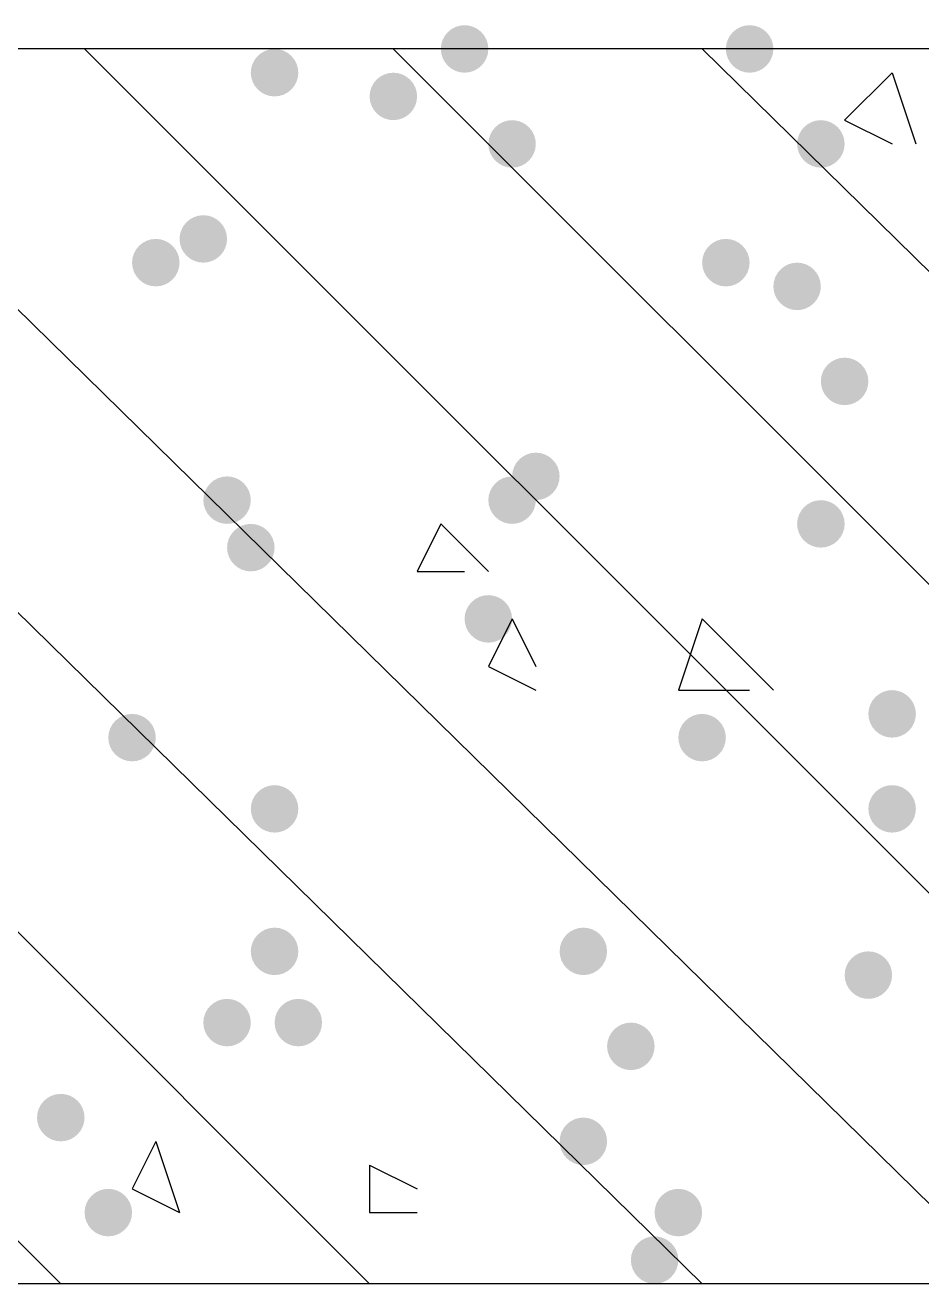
# Model space of a CAD drawing. Header units: inches. Extents: x 11 to 286, y 6 to 196.
# Drawn here: x 88.427 to 90.025, y 91.75 to 93.994 of the extents above; entities that cross this region are included whole.
import ezdxf

# ---------------------------------------------------------------- set-up
doc = ezdxf.new("R2010")
doc.units = ezdxf.units.IN
doc.header["$MEASUREMENT"] = 0
doc.layers.add('PDF_几何图形', color=7, linetype='Continuous')
doc.layers.add('PDF_实体填充', color=7, linetype='Continuous', true_color=0xffffff)

msp = doc.modelspace()

# ---------------------------------------------------------------- hatches: boundary and pattern name
at = {"layer": 'PDF_实体填充', "transparency": 33554559}
h = msp.add_hatch(color=7, dxfattribs=at)
edge = h.paths.add_edge_path(flags=0)
edge.add_spline(control_points=[(89.2528, 93.9518), (89.2528, 93.9285), (89.2337, 93.9094), (89.2104, 93.9094)], knot_values=[0, 0, 0, 0, 1, 1, 1, 1], degree=3, periodic=0)
edge.add_spline(control_points=[(89.2104, 93.9094), (89.1872, 93.9094), (89.1681, 93.9285), (89.1681, 93.9518)], knot_values=[0, 0, 0, 0, 1, 1, 1, 1], degree=3, periodic=0)
edge.add_line((89.1681, 93.9518), (89.1681, 93.9518))
edge.add_spline(control_points=[(89.1681, 93.9518), (89.1681, 93.9751), (89.1872, 93.9941), (89.2104, 93.9941)], knot_values=[0, 0, 0, 0, 1, 1, 1, 1], degree=3, periodic=0)
edge.add_spline(control_points=[(89.2104, 93.9941), (89.2337, 93.9941), (89.2528, 93.9751), (89.2528, 93.9518)], knot_values=[0, 0, 0, 0, 1, 1, 1, 1], degree=3, periodic=0)
edge.add_line((89.2528, 93.9518), (89.2528, 93.9518))
edge.add_line((89.2528, 93.9518), (89.2528, 93.9518))
h = msp.add_hatch(color=7, dxfattribs=at)
edge = h.paths.add_edge_path(flags=0)
edge.add_spline(control_points=[(89.7608, 93.9518), (89.7608, 93.9285), (89.7417, 93.9094), (89.7184, 93.9094)], knot_values=[0, 0, 0, 0, 1, 1, 1, 1], degree=3, periodic=0)
edge.add_spline(control_points=[(89.7184, 93.9094), (89.6952, 93.9094), (89.6761, 93.9285), (89.6761, 93.9518)], knot_values=[0, 0, 0, 0, 1, 1, 1, 1], degree=3, periodic=0)
edge.add_line((89.6761, 93.9518), (89.6761, 93.9518))
edge.add_spline(control_points=[(89.6761, 93.9518), (89.6761, 93.9751), (89.6952, 93.9941), (89.7184, 93.9941)], knot_values=[0, 0, 0, 0, 1, 1, 1, 1], degree=3, periodic=0)
edge.add_spline(control_points=[(89.7184, 93.9941), (89.7417, 93.9941), (89.7608, 93.9751), (89.7608, 93.9518)], knot_values=[0, 0, 0, 0, 1, 1, 1, 1], degree=3, periodic=0)
edge.add_line((89.7608, 93.9518), (89.7608, 93.9518))
edge.add_line((89.7608, 93.9518), (89.7608, 93.9518))
h = msp.add_hatch(color=7, dxfattribs=at)
edge = h.paths.add_edge_path(flags=0)
edge.add_spline(control_points=[(88.9141, 93.9094), (88.9141, 93.8862), (88.8951, 93.8671), (88.8718, 93.8671)], knot_values=[0, 0, 0, 0, 1, 1, 1, 1], degree=3, periodic=0)
edge.add_spline(control_points=[(88.8718, 93.8671), (88.8485, 93.8671), (88.8294, 93.8862), (88.8294, 93.9094)], knot_values=[0, 0, 0, 0, 1, 1, 1, 1], degree=3, periodic=0)
edge.add_line((88.8294, 93.9094), (88.8294, 93.9094))
edge.add_spline(control_points=[(88.8294, 93.9094), (88.8294, 93.9327), (88.8485, 93.9518), (88.8718, 93.9518)], knot_values=[0, 0, 0, 0, 1, 1, 1, 1], degree=3, periodic=0)
edge.add_spline(control_points=[(88.8718, 93.9518), (88.8951, 93.9518), (88.9141, 93.9327), (88.9141, 93.9094)], knot_values=[0, 0, 0, 0, 1, 1, 1, 1], degree=3, periodic=0)
edge.add_line((88.9141, 93.9094), (88.9141, 93.9094))
edge.add_line((88.9141, 93.9094), (88.9141, 93.9094))
h = msp.add_hatch(color=7, dxfattribs=at)
edge = h.paths.add_edge_path(flags=0)
edge.add_spline(control_points=[(89.1258, 93.8671), (89.1258, 93.8438), (89.1067, 93.8248), (89.0834, 93.8248)], knot_values=[0, 0, 0, 0, 1, 1, 1, 1], degree=3, periodic=0)
edge.add_spline(control_points=[(89.0834, 93.8248), (89.0602, 93.8248), (89.0411, 93.8438), (89.0411, 93.8671)], knot_values=[0, 0, 0, 0, 1, 1, 1, 1], degree=3, periodic=0)
edge.add_line((89.0411, 93.8671), (89.0411, 93.8671))
edge.add_spline(control_points=[(89.0411, 93.8671), (89.0411, 93.8904), (89.0602, 93.9094), (89.0834, 93.9094)], knot_values=[0, 0, 0, 0, 1, 1, 1, 1], degree=3, periodic=0)
edge.add_spline(control_points=[(89.0834, 93.9094), (89.1067, 93.9094), (89.1258, 93.8904), (89.1258, 93.8671)], knot_values=[0, 0, 0, 0, 1, 1, 1, 1], degree=3, periodic=0)
edge.add_line((89.1258, 93.8671), (89.1258, 93.8671))
edge.add_line((89.1258, 93.8671), (89.1258, 93.8671))
h = msp.add_hatch(color=7, dxfattribs=at)
edge = h.paths.add_edge_path(flags=0)
edge.add_spline(control_points=[(89.3374, 93.7824), (89.3374, 93.7592), (89.3184, 93.7401), (89.2951, 93.7401)], knot_values=[0, 0, 0, 0, 1, 1, 1, 1], degree=3, periodic=0)
edge.add_spline(control_points=[(89.2951, 93.7401), (89.2718, 93.7401), (89.2528, 93.7592), (89.2528, 93.7824)], knot_values=[0, 0, 0, 0, 1, 1, 1, 1], degree=3, periodic=0)
edge.add_line((89.2528, 93.7824), (89.2528, 93.7824))
edge.add_spline(control_points=[(89.2528, 93.7824), (89.2528, 93.8057), (89.2718, 93.8248), (89.2951, 93.8248)], knot_values=[0, 0, 0, 0, 1, 1, 1, 1], degree=3, periodic=0)
edge.add_spline(control_points=[(89.2951, 93.8248), (89.3184, 93.8248), (89.3374, 93.8057), (89.3374, 93.7824)], knot_values=[0, 0, 0, 0, 1, 1, 1, 1], degree=3, periodic=0)
edge.add_line((89.3374, 93.7824), (89.3374, 93.7824))
edge.add_line((89.3374, 93.7824), (89.3374, 93.7824))
h = msp.add_hatch(color=7, dxfattribs=at)
edge = h.paths.add_edge_path(flags=0)
edge.add_spline(control_points=[(89.8878, 93.7824), (89.8878, 93.7592), (89.8687, 93.7401), (89.8454, 93.7401)], knot_values=[0, 0, 0, 0, 1, 1, 1, 1], degree=3, periodic=0)
edge.add_spline(control_points=[(89.8454, 93.7401), (89.8222, 93.7401), (89.8031, 93.7592), (89.8031, 93.7824)], knot_values=[0, 0, 0, 0, 1, 1, 1, 1], degree=3, periodic=0)
edge.add_line((89.8031, 93.7824), (89.8031, 93.7824))
edge.add_spline(control_points=[(89.8031, 93.7824), (89.8031, 93.8057), (89.8222, 93.8248), (89.8454, 93.8248)], knot_values=[0, 0, 0, 0, 1, 1, 1, 1], degree=3, periodic=0)
edge.add_spline(control_points=[(89.8454, 93.8248), (89.8687, 93.8248), (89.8878, 93.8057), (89.8878, 93.7824)], knot_values=[0, 0, 0, 0, 1, 1, 1, 1], degree=3, periodic=0)
edge.add_line((89.8878, 93.7824), (89.8878, 93.7824))
edge.add_line((89.8878, 93.7824), (89.8878, 93.7824))
h = msp.add_hatch(color=7, dxfattribs=at)
edge = h.paths.add_edge_path(flags=0)
edge.add_spline(control_points=[(88.7871, 93.6131), (88.7871, 93.5898), (88.7681, 93.5708), (88.7448, 93.5708)], knot_values=[0, 0, 0, 0, 1, 1, 1, 1], degree=3, periodic=0)
edge.add_spline(control_points=[(88.7448, 93.5708), (88.7215, 93.5708), (88.7024, 93.5898), (88.7024, 93.6131)], knot_values=[0, 0, 0, 0, 1, 1, 1, 1], degree=3, periodic=0)
edge.add_line((88.7024, 93.6131), (88.7024, 93.6131))
edge.add_spline(control_points=[(88.7024, 93.6131), (88.7024, 93.6364), (88.7215, 93.6554), (88.7448, 93.6554)], knot_values=[0, 0, 0, 0, 1, 1, 1, 1], degree=3, periodic=0)
edge.add_spline(control_points=[(88.7448, 93.6554), (88.7681, 93.6554), (88.7871, 93.6364), (88.7871, 93.6131)], knot_values=[0, 0, 0, 0, 1, 1, 1, 1], degree=3, periodic=0)
edge.add_line((88.7871, 93.6131), (88.7871, 93.6131))
edge.add_line((88.7871, 93.6131), (88.7871, 93.6131))
h = msp.add_hatch(color=7, dxfattribs=at)
edge = h.paths.add_edge_path(flags=0)
edge.add_spline(control_points=[(88.7024, 93.5708), (88.7024, 93.5475), (88.6834, 93.5284), (88.6601, 93.5284)], knot_values=[0, 0, 0, 0, 1, 1, 1, 1], degree=3, periodic=0)
edge.add_spline(control_points=[(88.6601, 93.5284), (88.6368, 93.5284), (88.6178, 93.5475), (88.6178, 93.5708)], knot_values=[0, 0, 0, 0, 1, 1, 1, 1], degree=3, periodic=0)
edge.add_line((88.6178, 93.5708), (88.6178, 93.5708))
edge.add_spline(control_points=[(88.6178, 93.5708), (88.6178, 93.5941), (88.6368, 93.6131), (88.6601, 93.6131)], knot_values=[0, 0, 0, 0, 1, 1, 1, 1], degree=3, periodic=0)
edge.add_spline(control_points=[(88.6601, 93.6131), (88.6834, 93.6131), (88.7024, 93.5941), (88.7024, 93.5708)], knot_values=[0, 0, 0, 0, 1, 1, 1, 1], degree=3, periodic=0)
edge.add_line((88.7024, 93.5708), (88.7024, 93.5708))
edge.add_line((88.7024, 93.5708), (88.7024, 93.5708))
h = msp.add_hatch(color=7, dxfattribs=at)
edge = h.paths.add_edge_path(flags=0)
edge.add_spline(control_points=[(89.7184, 93.5708), (89.7184, 93.5475), (89.6994, 93.5284), (89.6761, 93.5284)], knot_values=[0, 0, 0, 0, 1, 1, 1, 1], degree=3, periodic=0)
edge.add_spline(control_points=[(89.6761, 93.5284), (89.6528, 93.5284), (89.6338, 93.5475), (89.6338, 93.5708)], knot_values=[0, 0, 0, 0, 1, 1, 1, 1], degree=3, periodic=0)
edge.add_line((89.6338, 93.5708), (89.6338, 93.5708))
edge.add_spline(control_points=[(89.6338, 93.5708), (89.6338, 93.5941), (89.6528, 93.6131), (89.6761, 93.6131)], knot_values=[0, 0, 0, 0, 1, 1, 1, 1], degree=3, periodic=0)
edge.add_spline(control_points=[(89.6761, 93.6131), (89.6994, 93.6131), (89.7184, 93.5941), (89.7184, 93.5708)], knot_values=[0, 0, 0, 0, 1, 1, 1, 1], degree=3, periodic=0)
edge.add_line((89.7184, 93.5708), (89.7184, 93.5708))
edge.add_line((89.7184, 93.5708), (89.7184, 93.5708))
h = msp.add_hatch(color=7, dxfattribs=at)
edge = h.paths.add_edge_path(flags=0)
edge.add_spline(control_points=[(89.8454, 93.5284), (89.8454, 93.5052), (89.8264, 93.4861), (89.8031, 93.4861)], knot_values=[0, 0, 0, 0, 1, 1, 1, 1], degree=3, periodic=0)
edge.add_spline(control_points=[(89.8031, 93.4861), (89.7798, 93.4861), (89.7608, 93.5052), (89.7608, 93.5284)], knot_values=[0, 0, 0, 0, 1, 1, 1, 1], degree=3, periodic=0)
edge.add_line((89.7608, 93.5284), (89.7608, 93.5284))
edge.add_spline(control_points=[(89.7608, 93.5284), (89.7608, 93.5517), (89.7798, 93.5708), (89.8031, 93.5708)], knot_values=[0, 0, 0, 0, 1, 1, 1, 1], degree=3, periodic=0)
edge.add_spline(control_points=[(89.8031, 93.5708), (89.8264, 93.5708), (89.8454, 93.5517), (89.8454, 93.5284)], knot_values=[0, 0, 0, 0, 1, 1, 1, 1], degree=3, periodic=0)
edge.add_line((89.8454, 93.5284), (89.8454, 93.5284))
edge.add_line((89.8454, 93.5284), (89.8454, 93.5284))
h = msp.add_hatch(color=7, dxfattribs=at)
edge = h.paths.add_edge_path(flags=0)
edge.add_spline(control_points=[(89.9301, 93.3591), (89.9301, 93.3358), (89.9111, 93.3168), (89.8878, 93.3168)], knot_values=[0, 0, 0, 0, 1, 1, 1, 1], degree=3, periodic=0)
edge.add_spline(control_points=[(89.8878, 93.3168), (89.8645, 93.3168), (89.8454, 93.3358), (89.8454, 93.3591)], knot_values=[0, 0, 0, 0, 1, 1, 1, 1], degree=3, periodic=0)
edge.add_line((89.8454, 93.3591), (89.8454, 93.3591))
edge.add_spline(control_points=[(89.8454, 93.3591), (89.8454, 93.3824), (89.8645, 93.4014), (89.8878, 93.4014)], knot_values=[0, 0, 0, 0, 1, 1, 1, 1], degree=3, periodic=0)
edge.add_spline(control_points=[(89.8878, 93.4014), (89.9111, 93.4014), (89.9301, 93.3824), (89.9301, 93.3591)], knot_values=[0, 0, 0, 0, 1, 1, 1, 1], degree=3, periodic=0)
edge.add_line((89.9301, 93.3591), (89.9301, 93.3591))
edge.add_line((89.9301, 93.3591), (89.9301, 93.3591))
h = msp.add_hatch(color=7, dxfattribs=at)
edge = h.paths.add_edge_path(flags=0)
edge.add_spline(control_points=[(89.3798, 93.1898), (89.3798, 93.1665), (89.3607, 93.1474), (89.3374, 93.1474)], knot_values=[0, 0, 0, 0, 1, 1, 1, 1], degree=3, periodic=0)
edge.add_spline(control_points=[(89.3374, 93.1474), (89.3142, 93.1474), (89.2951, 93.1665), (89.2951, 93.1898)], knot_values=[0, 0, 0, 0, 1, 1, 1, 1], degree=3, periodic=0)
edge.add_line((89.2951, 93.1898), (89.2951, 93.1898))
edge.add_spline(control_points=[(89.2951, 93.1898), (89.2951, 93.2131), (89.3142, 93.2321), (89.3374, 93.2321)], knot_values=[0, 0, 0, 0, 1, 1, 1, 1], degree=3, periodic=0)
edge.add_spline(control_points=[(89.3374, 93.2321), (89.3607, 93.2321), (89.3798, 93.2131), (89.3798, 93.1898)], knot_values=[0, 0, 0, 0, 1, 1, 1, 1], degree=3, periodic=0)
edge.add_line((89.3798, 93.1898), (89.3798, 93.1898))
edge.add_line((89.3798, 93.1898), (89.3798, 93.1898))
h = msp.add_hatch(color=7, dxfattribs=at)
edge = h.paths.add_edge_path(flags=0)
edge.add_spline(control_points=[(88.8294, 93.1474), (88.8294, 93.1242), (88.8104, 93.1051), (88.7871, 93.1051)], knot_values=[0, 0, 0, 0, 1, 1, 1, 1], degree=3, periodic=0)
edge.add_spline(control_points=[(88.7871, 93.1051), (88.7638, 93.1051), (88.7448, 93.1242), (88.7448, 93.1474)], knot_values=[0, 0, 0, 0, 1, 1, 1, 1], degree=3, periodic=0)
edge.add_line((88.7448, 93.1474), (88.7448, 93.1474))
edge.add_spline(control_points=[(88.7448, 93.1474), (88.7448, 93.1707), (88.7638, 93.1898), (88.7871, 93.1898)], knot_values=[0, 0, 0, 0, 1, 1, 1, 1], degree=3, periodic=0)
edge.add_spline(control_points=[(88.7871, 93.1898), (88.8104, 93.1898), (88.8294, 93.1707), (88.8294, 93.1474)], knot_values=[0, 0, 0, 0, 1, 1, 1, 1], degree=3, periodic=0)
edge.add_line((88.8294, 93.1474), (88.8294, 93.1474))
edge.add_line((88.8294, 93.1474), (88.8294, 93.1474))
h = msp.add_hatch(color=7, dxfattribs=at)
edge = h.paths.add_edge_path(flags=0)
edge.add_spline(control_points=[(89.3374, 93.1474), (89.3374, 93.1242), (89.3184, 93.1051), (89.2951, 93.1051)], knot_values=[0, 0, 0, 0, 1, 1, 1, 1], degree=3, periodic=0)
edge.add_spline(control_points=[(89.2951, 93.1051), (89.2718, 93.1051), (89.2528, 93.1242), (89.2528, 93.1474)], knot_values=[0, 0, 0, 0, 1, 1, 1, 1], degree=3, periodic=0)
edge.add_line((89.2528, 93.1474), (89.2528, 93.1474))
edge.add_spline(control_points=[(89.2528, 93.1474), (89.2528, 93.1707), (89.2718, 93.1898), (89.2951, 93.1898)], knot_values=[0, 0, 0, 0, 1, 1, 1, 1], degree=3, periodic=0)
edge.add_spline(control_points=[(89.2951, 93.1898), (89.3184, 93.1898), (89.3374, 93.1707), (89.3374, 93.1474)], knot_values=[0, 0, 0, 0, 1, 1, 1, 1], degree=3, periodic=0)
edge.add_line((89.3374, 93.1474), (89.3374, 93.1474))
edge.add_line((89.3374, 93.1474), (89.3374, 93.1474))
h = msp.add_hatch(color=7, dxfattribs=at)
edge = h.paths.add_edge_path(flags=0)
edge.add_spline(control_points=[(89.8878, 93.1051), (89.8878, 93.0818), (89.8687, 93.0628), (89.8454, 93.0628)], knot_values=[0, 0, 0, 0, 1, 1, 1, 1], degree=3, periodic=0)
edge.add_spline(control_points=[(89.8454, 93.0628), (89.8222, 93.0628), (89.8031, 93.0818), (89.8031, 93.1051)], knot_values=[0, 0, 0, 0, 1, 1, 1, 1], degree=3, periodic=0)
edge.add_line((89.8031, 93.1051), (89.8031, 93.1051))
edge.add_spline(control_points=[(89.8031, 93.1051), (89.8031, 93.1284), (89.8222, 93.1474), (89.8454, 93.1474)], knot_values=[0, 0, 0, 0, 1, 1, 1, 1], degree=3, periodic=0)
edge.add_spline(control_points=[(89.8454, 93.1474), (89.8687, 93.1474), (89.8878, 93.1284), (89.8878, 93.1051)], knot_values=[0, 0, 0, 0, 1, 1, 1, 1], degree=3, periodic=0)
edge.add_line((89.8878, 93.1051), (89.8878, 93.1051))
edge.add_line((89.8878, 93.1051), (89.8878, 93.1051))
h = msp.add_hatch(color=7, dxfattribs=at)
edge = h.paths.add_edge_path(flags=0)
edge.add_spline(control_points=[(88.8718, 93.0628), (88.8718, 93.0395), (88.8527, 93.0204), (88.8294, 93.0204)], knot_values=[0, 0, 0, 0, 1, 1, 1, 1], degree=3, periodic=0)
edge.add_spline(control_points=[(88.8294, 93.0204), (88.8062, 93.0204), (88.7871, 93.0395), (88.7871, 93.0628)], knot_values=[0, 0, 0, 0, 1, 1, 1, 1], degree=3, periodic=0)
edge.add_line((88.7871, 93.0628), (88.7871, 93.0628))
edge.add_spline(control_points=[(88.7871, 93.0628), (88.7871, 93.0861), (88.8062, 93.1051), (88.8294, 93.1051)], knot_values=[0, 0, 0, 0, 1, 1, 1, 1], degree=3, periodic=0)
edge.add_spline(control_points=[(88.8294, 93.1051), (88.8527, 93.1051), (88.8718, 93.0861), (88.8718, 93.0628)], knot_values=[0, 0, 0, 0, 1, 1, 1, 1], degree=3, periodic=0)
edge.add_line((88.8718, 93.0628), (88.8718, 93.0628))
edge.add_line((88.8718, 93.0628), (88.8718, 93.0628))
h = msp.add_hatch(color=7, dxfattribs=at)
edge = h.paths.add_edge_path(flags=0)
edge.add_spline(control_points=[(89.2951, 92.9358), (89.2951, 92.9125), (89.2761, 92.8934), (89.2528, 92.8934)], knot_values=[0, 0, 0, 0, 1, 1, 1, 1], degree=3, periodic=0)
edge.add_spline(control_points=[(89.2528, 92.8934), (89.2295, 92.8934), (89.2104, 92.9125), (89.2104, 92.9358)], knot_values=[0, 0, 0, 0, 1, 1, 1, 1], degree=3, periodic=0)
edge.add_line((89.2104, 92.9358), (89.2104, 92.9358))
edge.add_spline(control_points=[(89.2104, 92.9358), (89.2104, 92.9591), (89.2295, 92.9781), (89.2528, 92.9781)], knot_values=[0, 0, 0, 0, 1, 1, 1, 1], degree=3, periodic=0)
edge.add_spline(control_points=[(89.2528, 92.9781), (89.2761, 92.9781), (89.2951, 92.9591), (89.2951, 92.9358)], knot_values=[0, 0, 0, 0, 1, 1, 1, 1], degree=3, periodic=0)
edge.add_line((89.2951, 92.9358), (89.2951, 92.9358))
edge.add_line((89.2951, 92.9358), (89.2951, 92.9358))
h = msp.add_hatch(color=7, dxfattribs=at)
edge = h.paths.add_edge_path(flags=0)
edge.add_spline(control_points=[(90.0148, 92.7664), (90.0148, 92.7432), (89.9957, 92.7241), (89.9724, 92.7241)], knot_values=[0, 0, 0, 0, 1, 1, 1, 1], degree=3, periodic=0)
edge.add_spline(control_points=[(89.9724, 92.7241), (89.9492, 92.7241), (89.9301, 92.7432), (89.9301, 92.7664)], knot_values=[0, 0, 0, 0, 1, 1, 1, 1], degree=3, periodic=0)
edge.add_line((89.9301, 92.7664), (89.9301, 92.7664))
edge.add_spline(control_points=[(89.9301, 92.7664), (89.9301, 92.7897), (89.9492, 92.8088), (89.9724, 92.8088)], knot_values=[0, 0, 0, 0, 1, 1, 1, 1], degree=3, periodic=0)
edge.add_spline(control_points=[(89.9724, 92.8088), (89.9957, 92.8088), (90.0148, 92.7897), (90.0148, 92.7664)], knot_values=[0, 0, 0, 0, 1, 1, 1, 1], degree=3, periodic=0)
edge.add_line((90.0148, 92.7664), (90.0148, 92.7664))
edge.add_line((90.0148, 92.7664), (90.0148, 92.7664))
h = msp.add_hatch(color=7, dxfattribs=at)
edge = h.paths.add_edge_path(flags=0)
edge.add_spline(control_points=[(88.6601, 92.7241), (88.6601, 92.7008), (88.6411, 92.6818), (88.6178, 92.6818)], knot_values=[0, 0, 0, 0, 1, 1, 1, 1], degree=3, periodic=0)
edge.add_spline(control_points=[(88.6178, 92.6818), (88.5945, 92.6818), (88.5754, 92.7008), (88.5754, 92.7241)], knot_values=[0, 0, 0, 0, 1, 1, 1, 1], degree=3, periodic=0)
edge.add_line((88.5754, 92.7241), (88.5754, 92.7241))
edge.add_spline(control_points=[(88.5754, 92.7241), (88.5754, 92.7474), (88.5945, 92.7664), (88.6178, 92.7664)], knot_values=[0, 0, 0, 0, 1, 1, 1, 1], degree=3, periodic=0)
edge.add_spline(control_points=[(88.6178, 92.7664), (88.6411, 92.7664), (88.6601, 92.7474), (88.6601, 92.7241)], knot_values=[0, 0, 0, 0, 1, 1, 1, 1], degree=3, periodic=0)
edge.add_line((88.6601, 92.7241), (88.6601, 92.7241))
edge.add_line((88.6601, 92.7241), (88.6601, 92.7241))
h = msp.add_hatch(color=7, dxfattribs=at)
edge = h.paths.add_edge_path(flags=0)
edge.add_spline(control_points=[(89.6761, 92.7241), (89.6761, 92.7008), (89.6571, 92.6818), (89.6338, 92.6818)], knot_values=[0, 0, 0, 0, 1, 1, 1, 1], degree=3, periodic=0)
edge.add_spline(control_points=[(89.6338, 92.6818), (89.6105, 92.6818), (89.5914, 92.7008), (89.5914, 92.7241)], knot_values=[0, 0, 0, 0, 1, 1, 1, 1], degree=3, periodic=0)
edge.add_line((89.5914, 92.7241), (89.5914, 92.7241))
edge.add_spline(control_points=[(89.5914, 92.7241), (89.5914, 92.7474), (89.6105, 92.7664), (89.6338, 92.7664)], knot_values=[0, 0, 0, 0, 1, 1, 1, 1], degree=3, periodic=0)
edge.add_spline(control_points=[(89.6338, 92.7664), (89.6571, 92.7664), (89.6761, 92.7474), (89.6761, 92.7241)], knot_values=[0, 0, 0, 0, 1, 1, 1, 1], degree=3, periodic=0)
edge.add_line((89.6761, 92.7241), (89.6761, 92.7241))
edge.add_line((89.6761, 92.7241), (89.6761, 92.7241))
h = msp.add_hatch(color=7, dxfattribs=at)
edge = h.paths.add_edge_path(flags=0)
edge.add_spline(control_points=[(88.9141, 92.5971), (88.9141, 92.5738), (88.8951, 92.5548), (88.8718, 92.5548)], knot_values=[0, 0, 0, 0, 1, 1, 1, 1], degree=3, periodic=0)
edge.add_spline(control_points=[(88.8718, 92.5548), (88.8485, 92.5548), (88.8294, 92.5738), (88.8294, 92.5971)], knot_values=[0, 0, 0, 0, 1, 1, 1, 1], degree=3, periodic=0)
edge.add_line((88.8294, 92.5971), (88.8294, 92.5971))
edge.add_spline(control_points=[(88.8294, 92.5971), (88.8294, 92.6204), (88.8485, 92.6394), (88.8718, 92.6394)], knot_values=[0, 0, 0, 0, 1, 1, 1, 1], degree=3, periodic=0)
edge.add_spline(control_points=[(88.8718, 92.6394), (88.8951, 92.6394), (88.9141, 92.6204), (88.9141, 92.5971)], knot_values=[0, 0, 0, 0, 1, 1, 1, 1], degree=3, periodic=0)
edge.add_line((88.9141, 92.5971), (88.9141, 92.5971))
edge.add_line((88.9141, 92.5971), (88.9141, 92.5971))
h = msp.add_hatch(color=7, dxfattribs=at)
edge = h.paths.add_edge_path(flags=0)
edge.add_spline(control_points=[(90.0148, 92.5971), (90.0148, 92.5738), (89.9957, 92.5548), (89.9724, 92.5548)], knot_values=[0, 0, 0, 0, 1, 1, 1, 1], degree=3, periodic=0)
edge.add_spline(control_points=[(89.9724, 92.5548), (89.9492, 92.5548), (89.9301, 92.5738), (89.9301, 92.5971)], knot_values=[0, 0, 0, 0, 1, 1, 1, 1], degree=3, periodic=0)
edge.add_line((89.9301, 92.5971), (89.9301, 92.5971))
edge.add_spline(control_points=[(89.9301, 92.5971), (89.9301, 92.6204), (89.9492, 92.6394), (89.9724, 92.6394)], knot_values=[0, 0, 0, 0, 1, 1, 1, 1], degree=3, periodic=0)
edge.add_spline(control_points=[(89.9724, 92.6394), (89.9957, 92.6394), (90.0148, 92.6204), (90.0148, 92.5971)], knot_values=[0, 0, 0, 0, 1, 1, 1, 1], degree=3, periodic=0)
edge.add_line((90.0148, 92.5971), (90.0148, 92.5971))
edge.add_line((90.0148, 92.5971), (90.0148, 92.5971))
h = msp.add_hatch(color=7, dxfattribs=at)
edge = h.paths.add_edge_path(flags=0)
edge.add_spline(control_points=[(88.9141, 92.3431), (88.9141, 92.3198), (88.8951, 92.3008), (88.8718, 92.3008)], knot_values=[0, 0, 0, 0, 1, 1, 1, 1], degree=3, periodic=0)
edge.add_spline(control_points=[(88.8718, 92.3008), (88.8485, 92.3008), (88.8294, 92.3198), (88.8294, 92.3431)], knot_values=[0, 0, 0, 0, 1, 1, 1, 1], degree=3, periodic=0)
edge.add_line((88.8294, 92.3431), (88.8294, 92.3431))
edge.add_spline(control_points=[(88.8294, 92.3431), (88.8294, 92.3664), (88.8485, 92.3854), (88.8718, 92.3854)], knot_values=[0, 0, 0, 0, 1, 1, 1, 1], degree=3, periodic=0)
edge.add_spline(control_points=[(88.8718, 92.3854), (88.8951, 92.3854), (88.9141, 92.3664), (88.9141, 92.3431)], knot_values=[0, 0, 0, 0, 1, 1, 1, 1], degree=3, periodic=0)
edge.add_line((88.9141, 92.3431), (88.9141, 92.3431))
edge.add_line((88.9141, 92.3431), (88.9141, 92.3431))
h = msp.add_hatch(color=7, dxfattribs=at)
edge = h.paths.add_edge_path(flags=0)
edge.add_spline(control_points=[(89.4644, 92.3431), (89.4644, 92.3198), (89.4454, 92.3008), (89.4221, 92.3008)], knot_values=[0, 0, 0, 0, 1, 1, 1, 1], degree=3, periodic=0)
edge.add_spline(control_points=[(89.4221, 92.3008), (89.3988, 92.3008), (89.3798, 92.3198), (89.3798, 92.3431)], knot_values=[0, 0, 0, 0, 1, 1, 1, 1], degree=3, periodic=0)
edge.add_line((89.3798, 92.3431), (89.3798, 92.3431))
edge.add_spline(control_points=[(89.3798, 92.3431), (89.3798, 92.3664), (89.3988, 92.3854), (89.4221, 92.3854)], knot_values=[0, 0, 0, 0, 1, 1, 1, 1], degree=3, periodic=0)
edge.add_spline(control_points=[(89.4221, 92.3854), (89.4454, 92.3854), (89.4644, 92.3664), (89.4644, 92.3431)], knot_values=[0, 0, 0, 0, 1, 1, 1, 1], degree=3, periodic=0)
edge.add_line((89.4644, 92.3431), (89.4644, 92.3431))
edge.add_line((89.4644, 92.3431), (89.4644, 92.3431))
h = msp.add_hatch(color=7, dxfattribs=at)
edge = h.paths.add_edge_path(flags=0)
edge.add_spline(control_points=[(89.9724, 92.3008), (89.9724, 92.2775), (89.9534, 92.2584), (89.9301, 92.2584)], knot_values=[0, 0, 0, 0, 1, 1, 1, 1], degree=3, periodic=0)
edge.add_spline(control_points=[(89.9301, 92.2584), (89.9068, 92.2584), (89.8878, 92.2775), (89.8878, 92.3008)], knot_values=[0, 0, 0, 0, 1, 1, 1, 1], degree=3, periodic=0)
edge.add_line((89.8878, 92.3008), (89.8878, 92.3008))
edge.add_spline(control_points=[(89.8878, 92.3008), (89.8878, 92.3241), (89.9068, 92.3431), (89.9301, 92.3431)], knot_values=[0, 0, 0, 0, 1, 1, 1, 1], degree=3, periodic=0)
edge.add_spline(control_points=[(89.9301, 92.3431), (89.9534, 92.3431), (89.9724, 92.3241), (89.9724, 92.3008)], knot_values=[0, 0, 0, 0, 1, 1, 1, 1], degree=3, periodic=0)
edge.add_line((89.9724, 92.3008), (89.9724, 92.3008))
edge.add_line((89.9724, 92.3008), (89.9724, 92.3008))
h = msp.add_hatch(color=7, dxfattribs=at)
edge = h.paths.add_edge_path(flags=0)
edge.add_spline(control_points=[(88.8294, 92.2161), (88.8294, 92.1928), (88.8104, 92.1738), (88.7871, 92.1738)], knot_values=[0, 0, 0, 0, 1, 1, 1, 1], degree=3, periodic=0)
edge.add_spline(control_points=[(88.7871, 92.1738), (88.7638, 92.1738), (88.7448, 92.1928), (88.7448, 92.2161)], knot_values=[0, 0, 0, 0, 1, 1, 1, 1], degree=3, periodic=0)
edge.add_line((88.7448, 92.2161), (88.7448, 92.2161))
edge.add_spline(control_points=[(88.7448, 92.2161), (88.7448, 92.2394), (88.7638, 92.2584), (88.7871, 92.2584)], knot_values=[0, 0, 0, 0, 1, 1, 1, 1], degree=3, periodic=0)
edge.add_spline(control_points=[(88.7871, 92.2584), (88.8104, 92.2584), (88.8294, 92.2394), (88.8294, 92.2161)], knot_values=[0, 0, 0, 0, 1, 1, 1, 1], degree=3, periodic=0)
edge.add_line((88.8294, 92.2161), (88.8294, 92.2161))
edge.add_line((88.8294, 92.2161), (88.8294, 92.2161))
h = msp.add_hatch(color=7, dxfattribs=at)
edge = h.paths.add_edge_path(flags=0)
edge.add_spline(control_points=[(88.9564, 92.2161), (88.9564, 92.1928), (88.9374, 92.1738), (88.9141, 92.1738)], knot_values=[0, 0, 0, 0, 1, 1, 1, 1], degree=3, periodic=0)
edge.add_spline(control_points=[(88.9141, 92.1738), (88.8908, 92.1738), (88.8718, 92.1928), (88.8718, 92.2161)], knot_values=[0, 0, 0, 0, 1, 1, 1, 1], degree=3, periodic=0)
edge.add_line((88.8718, 92.2161), (88.8718, 92.2161))
edge.add_spline(control_points=[(88.8718, 92.2161), (88.8718, 92.2394), (88.8908, 92.2584), (88.9141, 92.2584)], knot_values=[0, 0, 0, 0, 1, 1, 1, 1], degree=3, periodic=0)
edge.add_spline(control_points=[(88.9141, 92.2584), (88.9374, 92.2584), (88.9564, 92.2394), (88.9564, 92.2161)], knot_values=[0, 0, 0, 0, 1, 1, 1, 1], degree=3, periodic=0)
edge.add_line((88.9564, 92.2161), (88.9564, 92.2161))
edge.add_line((88.9564, 92.2161), (88.9564, 92.2161))
h = msp.add_hatch(color=7, dxfattribs=at)
edge = h.paths.add_edge_path(flags=0)
edge.add_spline(control_points=[(89.5491, 92.1738), (89.5491, 92.1505), (89.5301, 92.1314), (89.5068, 92.1314)], knot_values=[0, 0, 0, 0, 1, 1, 1, 1], degree=3, periodic=0)
edge.add_spline(control_points=[(89.5068, 92.1314), (89.4835, 92.1314), (89.4644, 92.1505), (89.4644, 92.1738)], knot_values=[0, 0, 0, 0, 1, 1, 1, 1], degree=3, periodic=0)
edge.add_line((89.4644, 92.1738), (89.4644, 92.1738))
edge.add_spline(control_points=[(89.4644, 92.1738), (89.4644, 92.1971), (89.4835, 92.2161), (89.5068, 92.2161)], knot_values=[0, 0, 0, 0, 1, 1, 1, 1], degree=3, periodic=0)
edge.add_spline(control_points=[(89.5068, 92.2161), (89.5301, 92.2161), (89.5491, 92.1971), (89.5491, 92.1738)], knot_values=[0, 0, 0, 0, 1, 1, 1, 1], degree=3, periodic=0)
edge.add_line((89.5491, 92.1738), (89.5491, 92.1738))
edge.add_line((89.5491, 92.1738), (89.5491, 92.1738))
h = msp.add_hatch(color=7, dxfattribs=at)
edge = h.paths.add_edge_path(flags=0)
edge.add_spline(control_points=[(88.5331, 92.0468), (88.5331, 92.0235), (88.5141, 92.0044), (88.4908, 92.0044)], knot_values=[0, 0, 0, 0, 1, 1, 1, 1], degree=3, periodic=0)
edge.add_spline(control_points=[(88.4908, 92.0044), (88.4675, 92.0044), (88.4484, 92.0235), (88.4484, 92.0468)], knot_values=[0, 0, 0, 0, 1, 1, 1, 1], degree=3, periodic=0)
edge.add_line((88.4484, 92.0468), (88.4484, 92.0468))
edge.add_spline(control_points=[(88.4484, 92.0468), (88.4484, 92.0701), (88.4675, 92.0891), (88.4908, 92.0891)], knot_values=[0, 0, 0, 0, 1, 1, 1, 1], degree=3, periodic=0)
edge.add_spline(control_points=[(88.4908, 92.0891), (88.5141, 92.0891), (88.5331, 92.0701), (88.5331, 92.0468)], knot_values=[0, 0, 0, 0, 1, 1, 1, 1], degree=3, periodic=0)
edge.add_line((88.5331, 92.0468), (88.5331, 92.0468))
edge.add_line((88.5331, 92.0468), (88.5331, 92.0468))
h = msp.add_hatch(color=7, dxfattribs=at)
edge = h.paths.add_edge_path(flags=0)
edge.add_spline(control_points=[(89.4644, 92.0044), (89.4644, 91.9812), (89.4454, 91.9621), (89.4221, 91.9621)], knot_values=[0, 0, 0, 0, 1, 1, 1, 1], degree=3, periodic=0)
edge.add_spline(control_points=[(89.4221, 91.9621), (89.3988, 91.9621), (89.3798, 91.9812), (89.3798, 92.0044)], knot_values=[0, 0, 0, 0, 1, 1, 1, 1], degree=3, periodic=0)
edge.add_line((89.3798, 92.0044), (89.3798, 92.0044))
edge.add_spline(control_points=[(89.3798, 92.0044), (89.3798, 92.0277), (89.3988, 92.0468), (89.4221, 92.0468)], knot_values=[0, 0, 0, 0, 1, 1, 1, 1], degree=3, periodic=0)
edge.add_spline(control_points=[(89.4221, 92.0468), (89.4454, 92.0468), (89.4644, 92.0277), (89.4644, 92.0044)], knot_values=[0, 0, 0, 0, 1, 1, 1, 1], degree=3, periodic=0)
edge.add_line((89.4644, 92.0044), (89.4644, 92.0044))
edge.add_line((89.4644, 92.0044), (89.4644, 92.0044))
h = msp.add_hatch(color=7, dxfattribs=at)
edge = h.paths.add_edge_path(flags=0)
edge.add_spline(control_points=[(88.6178, 91.8774), (88.6178, 91.8542), (88.5987, 91.8351), (88.5754, 91.8351)], knot_values=[0, 0, 0, 0, 1, 1, 1, 1], degree=3, periodic=0)
edge.add_spline(control_points=[(88.5754, 91.8351), (88.5522, 91.8351), (88.5331, 91.8542), (88.5331, 91.8774)], knot_values=[0, 0, 0, 0, 1, 1, 1, 1], degree=3, periodic=0)
edge.add_line((88.5331, 91.8774), (88.5331, 91.8774))
edge.add_spline(control_points=[(88.5331, 91.8774), (88.5331, 91.9007), (88.5522, 91.9198), (88.5754, 91.9198)], knot_values=[0, 0, 0, 0, 1, 1, 1, 1], degree=3, periodic=0)
edge.add_spline(control_points=[(88.5754, 91.9198), (88.5987, 91.9198), (88.6178, 91.9007), (88.6178, 91.8774)], knot_values=[0, 0, 0, 0, 1, 1, 1, 1], degree=3, periodic=0)
edge.add_line((88.6178, 91.8774), (88.6178, 91.8774))
edge.add_line((88.6178, 91.8774), (88.6178, 91.8774))
h = msp.add_hatch(color=7, dxfattribs=at)
edge = h.paths.add_edge_path(flags=0)
edge.add_spline(control_points=[(89.6338, 91.8774), (89.6338, 91.8542), (89.6147, 91.8351), (89.5914, 91.8351)], knot_values=[0, 0, 0, 0, 1, 1, 1, 1], degree=3, periodic=0)
edge.add_spline(control_points=[(89.5914, 91.8351), (89.5682, 91.8351), (89.5491, 91.8542), (89.5491, 91.8774)], knot_values=[0, 0, 0, 0, 1, 1, 1, 1], degree=3, periodic=0)
edge.add_line((89.5491, 91.8774), (89.5491, 91.8774))
edge.add_spline(control_points=[(89.5491, 91.8774), (89.5491, 91.9007), (89.5682, 91.9198), (89.5914, 91.9198)], knot_values=[0, 0, 0, 0, 1, 1, 1, 1], degree=3, periodic=0)
edge.add_spline(control_points=[(89.5914, 91.9198), (89.6147, 91.9198), (89.6338, 91.9007), (89.6338, 91.8774)], knot_values=[0, 0, 0, 0, 1, 1, 1, 1], degree=3, periodic=0)
edge.add_line((89.6338, 91.8774), (89.6338, 91.8774))
edge.add_line((89.6338, 91.8774), (89.6338, 91.8774))
h = msp.add_hatch(color=7, dxfattribs=at)
edge = h.paths.add_edge_path(flags=0)
edge.add_spline(control_points=[(89.5914, 91.7928), (89.5914, 91.7695), (89.5724, 91.7504), (89.5491, 91.7504)], knot_values=[0, 0, 0, 0, 1, 1, 1, 1], degree=3, periodic=0)
edge.add_spline(control_points=[(89.5491, 91.7504), (89.5258, 91.7504), (89.5068, 91.7695), (89.5068, 91.7928)], knot_values=[0, 0, 0, 0, 1, 1, 1, 1], degree=3, periodic=0)
edge.add_line((89.5068, 91.7928), (89.5068, 91.7928))
edge.add_spline(control_points=[(89.5068, 91.7928), (89.5068, 91.8161), (89.5258, 91.8351), (89.5491, 91.8351)], knot_values=[0, 0, 0, 0, 1, 1, 1, 1], degree=3, periodic=0)
edge.add_spline(control_points=[(89.5491, 91.8351), (89.5724, 91.8351), (89.5914, 91.8161), (89.5914, 91.7928)], knot_values=[0, 0, 0, 0, 1, 1, 1, 1], degree=3, periodic=0)
edge.add_line((89.5914, 91.7928), (89.5914, 91.7928))
edge.add_line((89.5914, 91.7928), (89.5914, 91.7928))

# ---------------------------------------------------------------- linework, layer by layer
at = {"layer": 'PDF_几何图形'}
for p, q in [((121.7224, 93.9518), (82.5218, 93.9518)), ((86.2894, 93.9518), (88.4908, 91.7504)), ((86.8398, 93.9518), (89.0411, 91.7504)), ((87.3901, 93.9518), (89.6338, 91.7504)), ((87.9404, 93.9518), (90.1841, 91.7504)), ((88.5331, 93.9518), (90.7344, 91.7504)), ((89.0834, 93.9518), (91.2848, 91.7504)), ((89.6338, 93.9518), (91.8774, 91.7504)), ((89.9724, 93.9094), (89.8878, 93.8248)), ((89.9724, 93.9094), (90.0148, 93.7824)), ((89.8878, 93.8248), (89.9724, 93.7824)), ((89.1681, 93.1051), (89.1258, 93.0204)), ((89.1681, 93.1051), (89.2528, 93.0204)), ((89.1258, 93.0204), (89.2104, 93.0204)), ((89.2951, 92.9358), (89.2528, 92.8511)), ((89.2951, 92.9358), (89.3374, 92.8511)), ((89.6338, 92.9358), (89.5914, 92.8088)), ((89.6338, 92.9358), (89.7608, 92.8088)), ((89.2528, 92.8511), (89.3374, 92.8088)), ((89.5914, 92.8088), (89.7184, 92.8088)), ((88.6601, 92.0044), (88.6178, 91.9198)), ((88.6601, 92.0044), (88.7024, 91.8774)), ((89.0411, 91.9621), (89.1258, 91.9198)), ((89.0411, 91.9621), (89.0411, 91.8774)), ((88.6178, 91.9198), (88.7024, 91.8774)), ((89.0411, 91.8774), (89.1258, 91.8774)), ((121.7224, 91.7504), (84.6384, 91.7504))]:
    msp.add_line(p, q, dxfattribs=at)

doc.saveas('drawing.dxf')
